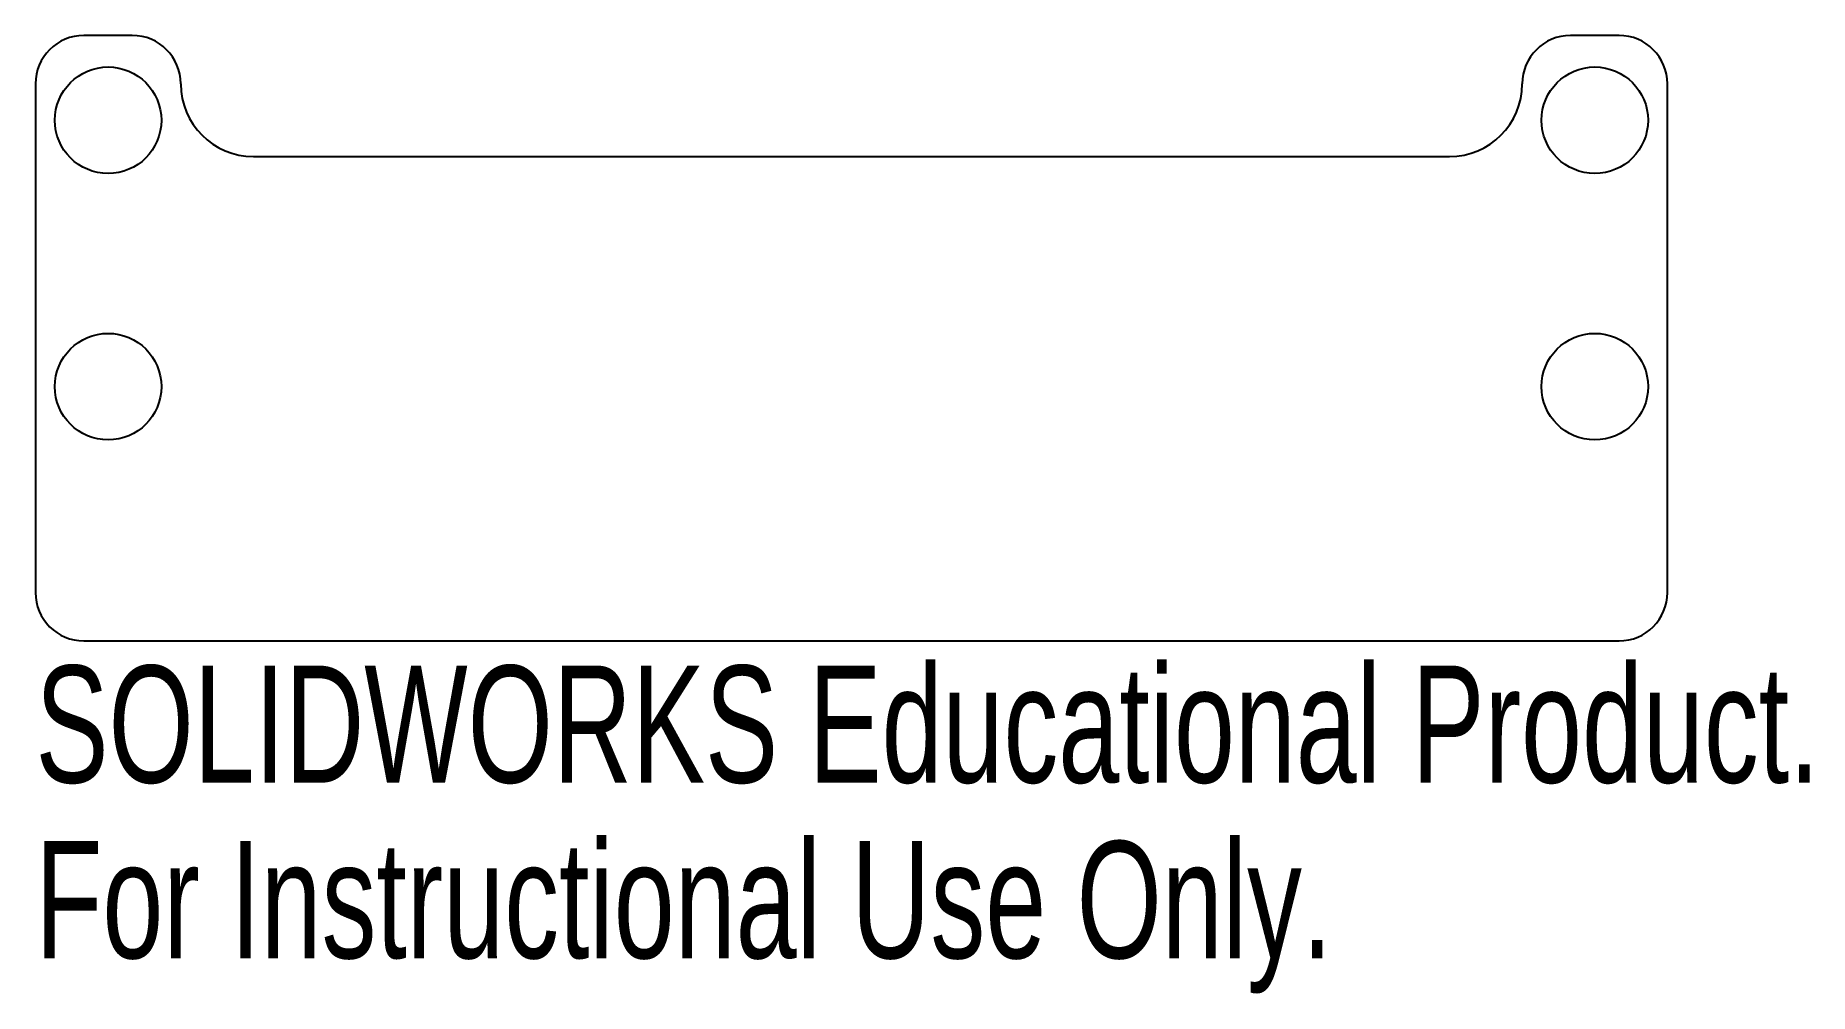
# Model space of a CAD drawing. Header units: millimetres. Extents: x -33.7 to 39.6, y -27.1 to 12.5.
import ezdxf

# ---------------------------------------------------------------- set-up
doc = ezdxf.new("R2010")
doc.units = ezdxf.units.MM
doc.styles.add('SLDTEXTSTYLE0', font='TXT', dxfattribs={"width": 0.7})

msp = doc.modelspace()

# ---------------------------------------------------------------- linework, layer by layer
at = {"color": 7, "linetype": 'Continuous', "lineweight": 25}
for p, q in [((-29.7, 12.5), (-31.7, 12.5)), ((31.7, 12.5), (29.7, 12.5)), ((-33.7, 10.5), (-33.7, -10.5)), ((33.7, -10.5), (33.7, 10.5)), ((-24.7, 7.5), (24.7, 7.5)), ((-31.7, -12.5), (31.7, -12.5))]:
    msp.add_line(p, q, dxfattribs=at)
for centre in [(-30.7, 9), (30.7, 9), (-30.7, -2), (30.7, -2)]:
    msp.add_circle(centre, 2.2, dxfattribs=at)
for centre, radius, start, end in [((-31.7, 10.5), 2, 90, 180), ((-29.7, 10.5), 2, 0, 90), ((29.7, 10.5), 2, 90, 180), ((31.7, 10.5), 2, 0, 90), ((-24.7, 10.5), 3, 180, 270), ((24.7, 10.5), 3, 270, 0), ((-31.7, -10.5), 2, 180, 270), ((31.7, -10.5), 2, 270, 0)]:
    msp.add_arc(centre, radius, start, end, dxfattribs=at)

# ---------------------------------------------------------------- texts
at = {"color": 7, "linetype": 'Continuous', "char_height": 4.83362, "attachment_point": 1, "style": 'SLDTEXTSTYLE0'}
for s, insert in [('SOLIDWORKS Educational Product.', (-33.7, -13.52)), ('For Instructional Use Only.', (-33.7, -20.77))]:
    msp.add_mtext(s, dxfattribs=dict(at, insert=insert))

doc.saveas('drawing.dxf')
